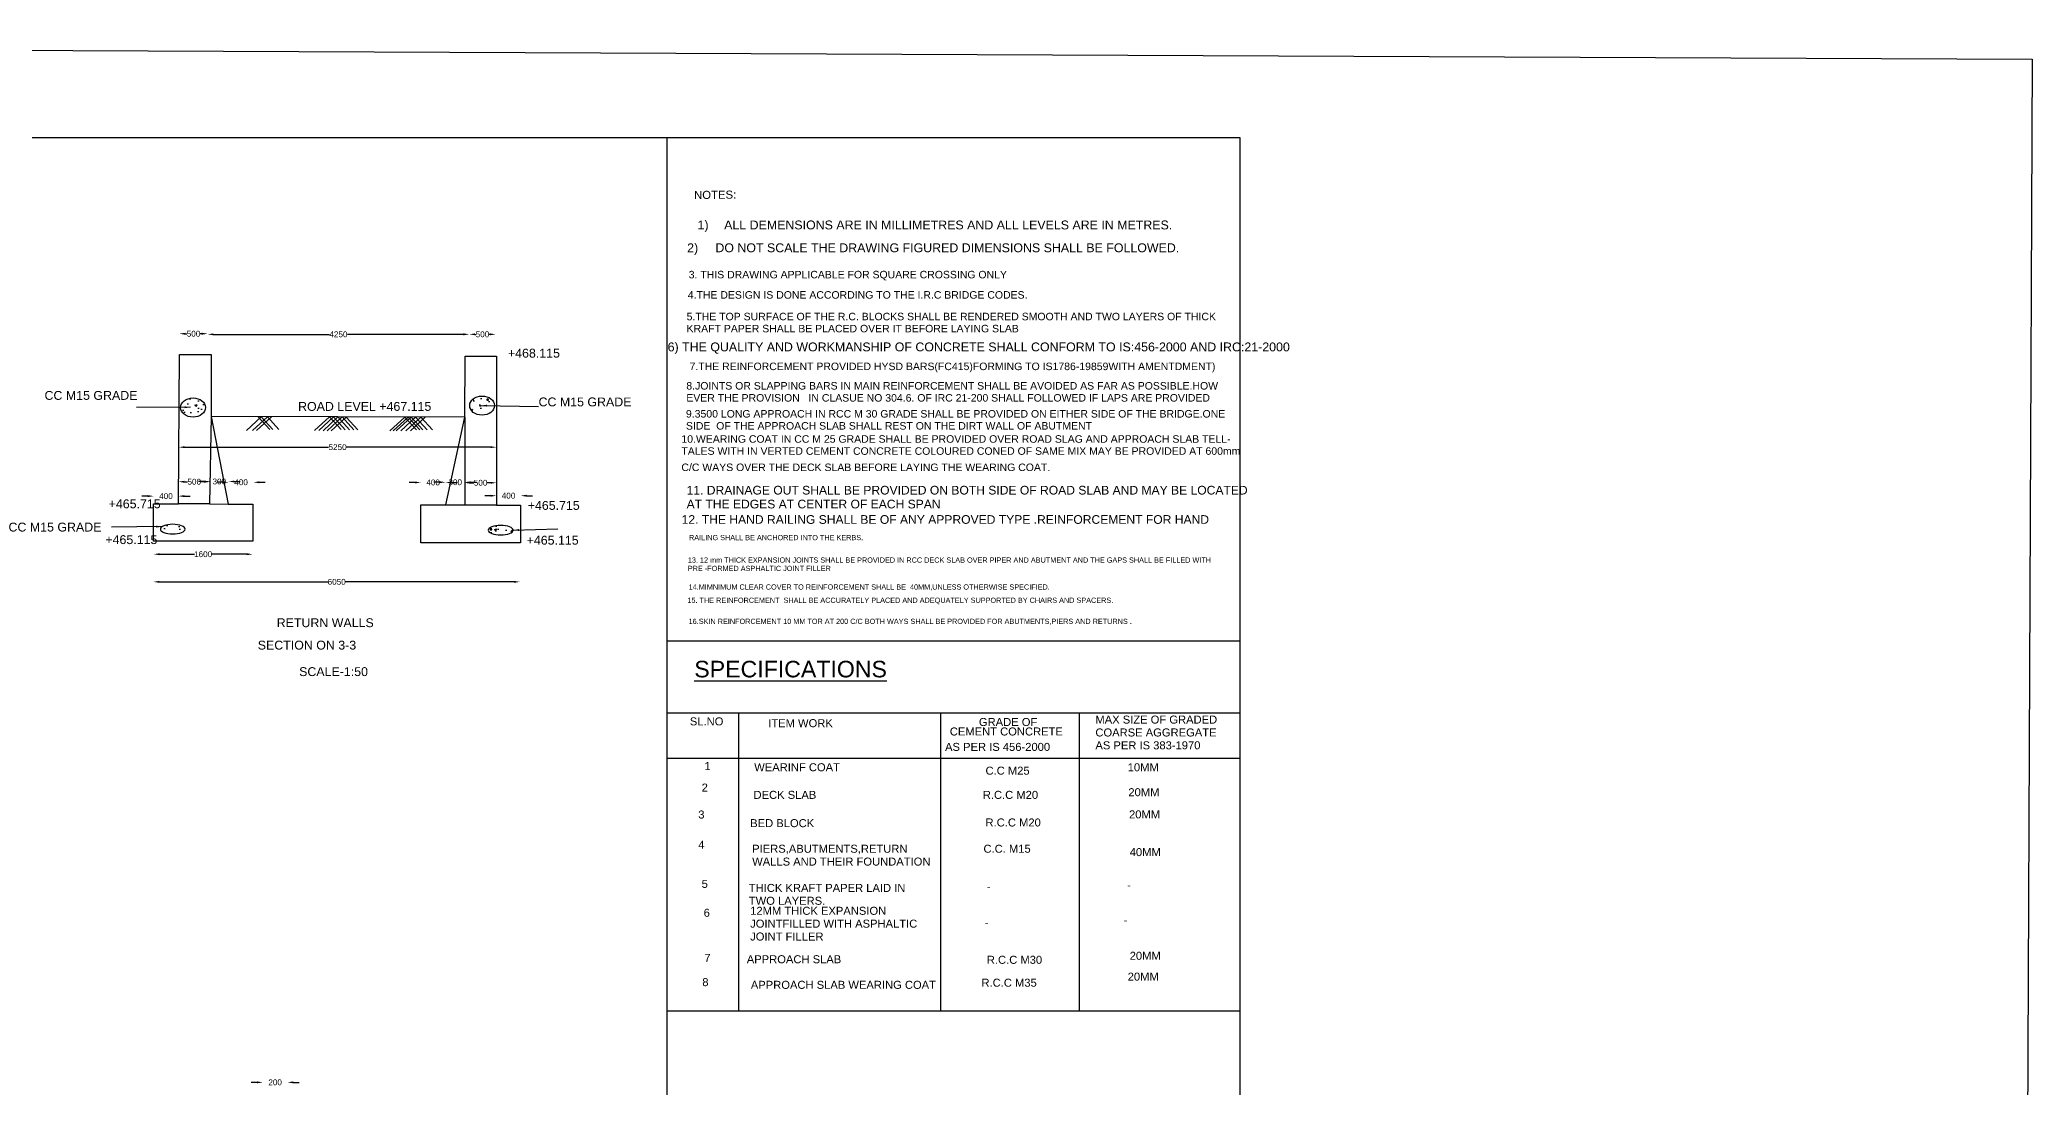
# Model space of a CAD drawing. Header units: metres. Extents: x 6 to 1509, y 1031 to 1740.
# Drawn here: x 826 to 1509, y 1381 to 1740 of the extents above; entities that cross this region are included whole.
import ezdxf

# ---------------------------------------------------------------- set-up
doc = ezdxf.new("R2010")
doc.units = ezdxf.units.M
doc.header["$MEASUREMENT"] = 0
for name, color, linetype in [('DIMENSION', 7, 'Continuous'), ('DRAWING', 7, 'Continuous'), ('TEXT', 255, 'Continuous')]:
    doc.layers.add(name, color=color, linetype=linetype)
doc.styles.get("Standard").update_dxf_attribs({"font": 'ARIAL_1.TTF'})
doc.dimstyles.get("Standard").update_dxf_attribs({"dimtxt": 2, "dimasz": 2, "dimexe": 0.18, "dimexo": 0.0625, "dimgap": 0.09, "dimtad": 0, "dimdec": 0, "dimzin": 0, "dimdsep": 46, "dimtxsty": 'Standard', "dimcen": 0, "dimse1": 1, "dimse2": 1, "dimadec": 0, "dimazin": 0, "dimtfac": 1, "dimtdec": 0, "dimtofl": 0, "dimtmove": 0, "dimatfit": 3, "dimfxl": 0, "dimtolj": 1, "dimtzin": 0, "dimarcsym": 0})
picture_1 = doc.add_image_def('image1.jpg', size_in_pixel=(7220, 3381))
pattern_1 = [(50, (0, 0), (7.172602, -0.627521), [0.75, -8.25]), (355, (0, 0), (-1.387513, 7.52192), [0.6, -6.6]), (100.4514, (0.598, -0.052), (5.785094, 6.894395), [0.637402, -7.01142]), (46.1842, (0, 2), (10.67241, -1.65519), [1.125, -12.375]), (96.6356, (0.889, 1.862), (9.346627, 9.74118), [0.9561, -10.51713]), (351.1842, (0, 2), (9.34662, 9.741186), [0.9, -9.9]), (21, (1, 1.5), (5.96907, -4.026189), [0.75, -8.25]), (326, (1, 1.5), (2.433153, 7.2515), [0.6, -6.6]), (71.4514, (1.4974, 1.1645), (8.402226, 3.225305), [0.637402, -7.01142]), (37.5, (0, 0), (0.1215986, 3.3289385), [0, -6.52, 0, -6.7, 0, -6.625]), (7.5, (0, 0), (2.6306954, 3.944117), [0, -3.82, 0, -6.37, 0, -2.525]), (327.5, (-2.23, 0), (5.3382244, -0.2255487), [0, -2.5, 0, -7.8, 0, -10.35]), (317.5, (-3.23, 0), (5.831862, 1.00105), [0, -3.25, 0, -5.18, 0, -7.35])]

# ---------------------------------------------------------------- blocks, each defined once
blk = doc.blocks.new('*D45')
at = {"layer": 'Defpoints', "color": 0, "transparency": 16777216}
for p in [(902.26, 1382.17), (910.73, 1382.31), (910.73, 1382.17)]:
    blk.add_point(p, dxfattribs=at)
at = {"layer": 'DRAWING', "color": 0, "lineweight": -2, "transparency": 16777216}
for p, q in [((900.26, 1382.31), (898.26, 1382.31)), ((912.73, 1382.31), (914.73, 1382.31))]:
    blk.add_line(p, q, dxfattribs=at)
at = {"layer": 'DRAWING', "color": 0, "transparency": 16777216}
for points in [[(900.26, 1382.65), (900.26, 1381.98), (902.26, 1382.31)], [(912.73, 1382.65), (912.73, 1381.98), (910.73, 1382.31)]]:
    blk.add_solid(points, dxfattribs=at)
at = {"layer": 'DRAWING', "color": 0, "transparency": 16777216, "insert": (906.5, 1382.31), "char_height": 2, "attachment_point": 5}
blk.add_mtext('\\A1;200', dxfattribs=at)
blk = doc.blocks.new('*D50')
at = {"layer": 'Defpoints', "color": 0, "transparency": 16777216}
for p in [(864.76, 1554.24), (990.48, 1554.24), (990.48, 1554.08)]:
    blk.add_point(p, dxfattribs=at)
at = {"layer": 'DRAWING', "color": 0, "lineweight": -2, "transparency": 16777216}
for p, q in [((866.76, 1554.08), (924.54, 1554.08)), ((988.48, 1554.08), (930.7, 1554.08))]:
    blk.add_line(p, q, dxfattribs=at)
at = {"layer": 'DRAWING', "color": 0, "transparency": 16777216}
for points in [[(866.76, 1554.41), (866.76, 1553.75), (864.76, 1554.08)], [(988.48, 1554.41), (988.48, 1553.75), (990.48, 1554.08)]]:
    blk.add_solid(points, dxfattribs=at)
at = {"layer": 'DRAWING', "color": 0, "transparency": 16777216, "insert": (927.62, 1554.08), "char_height": 2, "attachment_point": 5}
blk.add_mtext('\\A1;6050', dxfattribs=at)
blk = doc.blocks.new('*D51')
at = {"layer": 'Defpoints', "color": 0, "transparency": 16777216}
for p in [(864.83, 1563.28), (898.75, 1563.56), (898.75, 1563.28)]:
    blk.add_point(p, dxfattribs=at)
at = {"layer": 'DRAWING', "color": 0, "lineweight": -2, "transparency": 16777216}
for p, q in [((866.83, 1563.56), (878.81, 1563.56)), ((896.75, 1563.56), (884.77, 1563.56))]:
    blk.add_line(p, q, dxfattribs=at)
at = {"layer": 'DRAWING', "color": 0, "transparency": 16777216}
for points in [[(866.83, 1563.9), (866.83, 1563.23), (864.83, 1563.56)], [(896.75, 1563.9), (896.75, 1563.23), (898.75, 1563.56)]]:
    blk.add_solid(points, dxfattribs=at)
at = {"layer": 'DRAWING', "color": 0, "transparency": 16777216, "insert": (881.79, 1563.56), "char_height": 2, "attachment_point": 5}
blk.add_mtext('\\A1;1600', dxfattribs=at)
blk = doc.blocks.new('*D52')
at = {"layer": 'Defpoints', "color": 0, "transparency": 16777216}
for p in [(864.79, 1583.79), (864.79, 1583.51), (873.32, 1583.79)]:
    blk.add_point(p, dxfattribs=at)
at = {"layer": 'DRAWING', "color": 0, "lineweight": -2, "transparency": 16777216}
for p, q in [((862.79, 1583.51), (860.79, 1583.51)), ((875.32, 1583.51), (877.32, 1583.51))]:
    blk.add_line(p, q, dxfattribs=at)
at = {"layer": 'DRAWING', "color": 0, "transparency": 16777216}
for points in [[(862.79, 1583.84), (862.79, 1583.17), (864.79, 1583.51)], [(875.32, 1583.84), (875.32, 1583.17), (873.32, 1583.51)]]:
    blk.add_solid(points, dxfattribs=at)
at = {"layer": 'DRAWING', "color": 0, "transparency": 16777216, "insert": (869.05, 1583.51), "char_height": 2, "attachment_point": 5}
blk.add_mtext('\\A1;400', dxfattribs=at)
blk = doc.blocks.new('*D53')
at = {"layer": 'Defpoints', "color": 0, "transparency": 16777216}
for p in [(873.35, 1588.62), (884.15, 1588.43), (884.15, 1588.43)]:
    blk.add_point(p, dxfattribs=at)
at = {"layer": 'DRAWING', "color": 0, "lineweight": -2, "transparency": 16777216}
for p, q in [((875.35, 1588.43), (876.45, 1588.43)), ((882.15, 1588.43), (881.04, 1588.43))]:
    blk.add_line(p, q, dxfattribs=at)
at = {"layer": 'DRAWING', "color": 0, "transparency": 16777216}
for points in [[(875.35, 1588.77), (875.35, 1588.1), (873.35, 1588.43)], [(882.15, 1588.77), (882.15, 1588.1), (884.15, 1588.43)]]:
    blk.add_solid(points, dxfattribs=at)
at = {"layer": 'DRAWING', "color": 0, "transparency": 16777216, "insert": (878.75, 1588.43), "char_height": 2, "attachment_point": 5}
blk.add_mtext('\\A1;500', dxfattribs=at)
blk = doc.blocks.new('*D54')
at = {"layer": 'Defpoints', "color": 0, "transparency": 16777216}
for p in [(884.15, 1588.43), (890.56, 1588.52), (890.56, 1588.25)]:
    blk.add_point(p, dxfattribs=at)
at = {"layer": 'DRAWING', "color": 0, "lineweight": -2, "transparency": 16777216}
for p, q in [((882.15, 1588.52), (880.15, 1588.52)), ((892.56, 1588.52), (894.56, 1588.52))]:
    blk.add_line(p, q, dxfattribs=at)
at = {"layer": 'DRAWING', "color": 0, "transparency": 16777216}
for points in [[(882.15, 1588.85), (882.15, 1588.19), (884.15, 1588.52)], [(892.56, 1588.85), (892.56, 1588.19), (890.56, 1588.52)]]:
    blk.add_solid(points, dxfattribs=at)
at = {"layer": 'DRAWING', "color": 0, "transparency": 16777216, "insert": (887.35, 1588.52), "char_height": 2, "attachment_point": 5}
blk.add_mtext('\\A1;300', dxfattribs=at)
blk = doc.blocks.new('*D55')
at = {"layer": 'Defpoints', "color": 0, "transparency": 16777216}
for p in [(890.56, 1588.25), (899.07, 1588.25), (899.07, 1588.25)]:
    blk.add_point(p, dxfattribs=at)
at = {"layer": 'DRAWING', "color": 0, "lineweight": -2, "transparency": 16777216}
for p, q in [((888.56, 1588.25), (886.56, 1588.25)), ((901.07, 1588.25), (903.07, 1588.25))]:
    blk.add_line(p, q, dxfattribs=at)
at = {"layer": 'DRAWING', "color": 0, "transparency": 16777216}
for points in [[(888.56, 1588.58), (888.56, 1587.91), (890.56, 1588.25)], [(901.07, 1588.58), (901.07, 1587.91), (899.07, 1588.25)]]:
    blk.add_solid(points, dxfattribs=at)
at = {"layer": 'DRAWING', "color": 0, "transparency": 16777216, "insert": (894.82, 1588.25), "char_height": 2, "attachment_point": 5}
blk.add_mtext('\\A1;400', dxfattribs=at)
blk = doc.blocks.new('*D56')
at = {"layer": 'Defpoints', "color": 0, "transparency": 16777216}
for p in [(873.66, 1639.2), (883.33, 1639.24), (883.33, 1639.2)]:
    blk.add_point(p, dxfattribs=at)
at = {"layer": 'DRAWING', "color": 0, "lineweight": -2, "transparency": 16777216}
for p, q in [((875.66, 1639.24), (876.2, 1639.24)), ((881.33, 1639.24), (880.79, 1639.24))]:
    blk.add_line(p, q, dxfattribs=at)
at = {"layer": 'DRAWING', "color": 0, "transparency": 16777216}
for points in [[(875.66, 1639.57), (875.66, 1638.9), (873.66, 1639.24)], [(881.33, 1639.57), (881.33, 1638.9), (883.33, 1639.24)]]:
    blk.add_solid(points, dxfattribs=at)
at = {"layer": 'DRAWING', "color": 0, "transparency": 16777216, "insert": (878.5, 1639.24), "char_height": 2, "attachment_point": 5}
blk.add_mtext('\\A1;500', dxfattribs=at)
blk = doc.blocks.new('*D57')
at = {"layer": 'Defpoints', "color": 0, "transparency": 16777216}
for p in [(883.33, 1639.24), (973.12, 1639.24), (973.12, 1639.03)]:
    blk.add_point(p, dxfattribs=at)
at = {"layer": 'DRAWING', "color": 0, "lineweight": -2, "transparency": 16777216}
for p, q in [((885.33, 1639.03), (925.11, 1639.03)), ((971.12, 1639.03), (931.34, 1639.03))]:
    blk.add_line(p, q, dxfattribs=at)
at = {"layer": 'DRAWING', "color": 0, "transparency": 16777216}
for points in [[(885.33, 1639.36), (885.33, 1638.7), (883.33, 1639.03)], [(971.12, 1639.36), (971.12, 1638.7), (973.12, 1639.03)]]:
    blk.add_solid(points, dxfattribs=at)
at = {"layer": 'DRAWING', "color": 0, "transparency": 16777216, "insert": (928.23, 1639.03), "char_height": 2, "attachment_point": 5}
blk.add_mtext('\\A1;4250', dxfattribs=at)
blk = doc.blocks.new('*D58')
at = {"layer": 'Defpoints', "color": 0, "transparency": 16777216}
for p in [(973.12, 1639.03), (982.19, 1639.03), (982.19, 1639.03)]:
    blk.add_point(p, dxfattribs=at)
at = {"layer": 'DRAWING', "color": 0, "lineweight": -2, "transparency": 16777216}
for p, q in [((975.12, 1639.03), (975.36, 1639.03)), ((980.19, 1639.03), (979.95, 1639.03))]:
    blk.add_line(p, q, dxfattribs=at)
at = {"layer": 'DRAWING', "color": 0, "transparency": 16777216}
for points in [[(975.12, 1639.36), (975.12, 1638.7), (973.12, 1639.03)], [(980.19, 1639.36), (980.19, 1638.7), (982.19, 1639.03)]]:
    blk.add_solid(points, dxfattribs=at)
at = {"layer": 'DRAWING', "color": 0, "transparency": 16777216, "insert": (977.65, 1639.03), "char_height": 2, "attachment_point": 5}
blk.add_mtext('\\A1;500', dxfattribs=at)
blk = doc.blocks.new('*D59')
at = {"layer": 'Defpoints', "color": 0, "transparency": 16777216}
for p in [(982.43, 1583.65), (982.43, 1583.06), (990.77, 1583.06)]:
    blk.add_point(p, dxfattribs=at)
at = {"layer": 'DRAWING', "color": 0, "lineweight": -2, "transparency": 16777216}
for p, q in [((980.43, 1583.65), (978.43, 1583.65)), ((992.77, 1583.65), (994.77, 1583.65))]:
    blk.add_line(p, q, dxfattribs=at)
at = {"layer": 'DRAWING', "color": 0, "transparency": 16777216}
for points in [[(980.43, 1583.98), (980.43, 1583.32), (982.43, 1583.65)], [(992.77, 1583.98), (992.77, 1583.32), (990.77, 1583.65)]]:
    blk.add_solid(points, dxfattribs=at)
at = {"layer": 'DRAWING', "color": 0, "transparency": 16777216, "insert": (986.6, 1583.65), "char_height": 2, "attachment_point": 5}
blk.add_mtext('\\A1;400', dxfattribs=at)
blk = doc.blocks.new('*D60')
at = {"layer": 'Defpoints', "color": 0, "transparency": 16777216}
for p in [(971.6, 1588.08), (971.6, 1588.08), (982.43, 1588.08)]:
    blk.add_point(p, dxfattribs=at)
at = {"layer": 'DRAWING', "color": 0, "lineweight": -2, "transparency": 16777216}
for p, q in [((973.6, 1588.08), (974.72, 1588.08)), ((980.43, 1588.08), (979.31, 1588.08))]:
    blk.add_line(p, q, dxfattribs=at)
at = {"layer": 'DRAWING', "color": 0, "transparency": 16777216}
for points in [[(973.6, 1588.42), (973.6, 1587.75), (971.6, 1588.08)], [(980.43, 1588.42), (980.43, 1587.75), (982.43, 1588.08)]]:
    blk.add_solid(points, dxfattribs=at)
at = {"layer": 'DRAWING', "color": 0, "transparency": 16777216, "insert": (977.01, 1588.08), "char_height": 2, "attachment_point": 5}
blk.add_mtext('\\A1;500', dxfattribs=at)
blk = doc.blocks.new('*D61')
at = {"layer": 'Defpoints', "color": 0, "transparency": 16777216}
for p in [(964.98, 1588.26), (964.98, 1588.08), (971.6, 1588.08)]:
    blk.add_point(p, dxfattribs=at)
at = {"layer": 'DRAWING', "color": 0, "lineweight": -2, "transparency": 16777216}
for p, q in [((962.98, 1588.26), (960.98, 1588.26)), ((973.6, 1588.26), (975.6, 1588.26))]:
    blk.add_line(p, q, dxfattribs=at)
at = {"layer": 'DRAWING', "color": 0, "transparency": 16777216}
for points in [[(962.98, 1588.59), (962.98, 1587.93), (964.98, 1588.26)], [(973.6, 1588.59), (973.6, 1587.93), (971.6, 1588.26)]]:
    blk.add_solid(points, dxfattribs=at)
at = {"layer": 'DRAWING', "color": 0, "transparency": 16777216, "insert": (968.29, 1588.26), "char_height": 2, "attachment_point": 5}
blk.add_mtext('\\A1;300', dxfattribs=at)
blk = doc.blocks.new('*D62')
at = {"layer": 'Defpoints', "color": 0, "transparency": 16777216}
for p in [(956.47, 1588.19), (956.47, 1588.08), (964.98, 1588.08)]:
    blk.add_point(p, dxfattribs=at)
at = {"layer": 'DRAWING', "color": 0, "lineweight": -2, "transparency": 16777216}
for p, q in [((954.47, 1588.19), (952.47, 1588.19)), ((966.98, 1588.19), (968.98, 1588.19))]:
    blk.add_line(p, q, dxfattribs=at)
at = {"layer": 'DRAWING', "color": 0, "transparency": 16777216}
for points in [[(954.47, 1588.53), (954.47, 1587.86), (956.47, 1588.19)], [(966.98, 1588.53), (966.98, 1587.86), (964.98, 1588.19)]]:
    blk.add_solid(points, dxfattribs=at)
at = {"layer": 'DRAWING', "color": 0, "transparency": 16777216, "insert": (960.73, 1588.19), "char_height": 2, "attachment_point": 5}
blk.add_mtext('\\A1;400', dxfattribs=at)
blk = doc.blocks.new('*D63')
at = {"layer": 'Defpoints', "color": 0, "transparency": 16777216}
for p in [(873.43, 1600.68), (873.43, 1600.3), (982.43, 1599.96)]:
    blk.add_point(p, dxfattribs=at)
at = {"layer": 'DRAWING', "color": 0, "lineweight": -2, "transparency": 16777216}
for p, q in [((875.43, 1600.3), (924.86, 1600.3)), ((980.43, 1600.3), (931, 1600.3))]:
    blk.add_line(p, q, dxfattribs=at)
at = {"layer": 'DRAWING', "color": 0, "transparency": 16777216}
for points in [[(875.43, 1600.63), (875.43, 1599.97), (873.43, 1600.3)], [(980.43, 1600.63), (980.43, 1599.97), (982.43, 1600.3)]]:
    blk.add_solid(points, dxfattribs=at)
at = {"layer": 'DRAWING', "color": 0, "transparency": 16777216, "insert": (927.93, 1600.3), "char_height": 2, "attachment_point": 5}
blk.add_mtext('\\A1;5250', dxfattribs=at)

msp = doc.modelspace()

# ---------------------------------------------------------------- hatches: boundary and pattern name
at = {"layer": 'TEXT'}
h = msp.add_hatch(dxfattribs=at)
h.set_pattern_fill('AR-CONC', color=256, style=0)
h.set_pattern_definition(pattern_1)
edge = h.paths.add_edge_path()
edge.add_ellipse((878.34, 1613.91), major_axis=(-4.26, 0), ratio=0.769663, start_angle=0, end_angle=360)
h = msp.add_hatch(dxfattribs=at)
h.set_pattern_fill('AR-CONC', color=256, style=0)
h.set_pattern_definition(pattern_1)
edge = h.paths.add_edge_path()
edge.add_ellipse((977.53, 1614.58), major_axis=(-4.26, 0), ratio=0.769663, start_angle=0, end_angle=360)
h = msp.add_hatch(dxfattribs=at)
h.set_pattern_fill('AR-CONC', color=256, style=0)
h.set_pattern_definition(pattern_1)
edge = h.paths.add_edge_path()
edge.add_ellipse((871.37, 1572.19), major_axis=(-4.26, 0), ratio=0.385798, start_angle=0, end_angle=360, ccw=False)
h = msp.add_hatch(dxfattribs=at)
h.set_pattern_fill('AR-CONC', color=256, style=0)
h.set_pattern_definition(pattern_1)
edge = h.paths.add_edge_path()
edge.add_ellipse((983.92, 1571.81), major_axis=(-4.26, 0), ratio=0.385798, start_angle=0, end_angle=360, ccw=False)

# ---------------------------------------------------------------- linework, layer by layer
at = {"layer": 'DRAWING'}
msp.add_lwpolyline([(308.14, 1706.56), (1237.55, 1706.56), (1237.55, 1071.65), (308.14, 1071.65)], close=True, dxfattribs=at)
for points in [[(873.64, 1632.07), (884.52, 1632.07), (884.52, 1610.78), (890.44, 1580.8), (898.87, 1580.8), (898.87, 1568.09), (864.8, 1568.09), (864.8, 1580.91), (873.3, 1580.91), (873.64, 1632.07)], [(971.69, 1631.59), (982.43, 1631.59), (982.43, 1580.43), (990.66, 1580.43), (990.66, 1567.5), (956.48, 1567.5), (956.48, 1580.47), (965.11, 1580.47), (982.43, 1580.47)], [(965.11, 1580.47), (971.6, 1610.56), (971.69, 1631.59)], [(884.52, 1610.78), (884.02, 1580.89), (890.44, 1580.8)], [(971.6, 1610.56), (884.52, 1610.78)], [(901.74, 1610.74), (896.67, 1606.04)], [(903.83, 1610.73), (898.76, 1606.03)], [(905.23, 1610.73), (900.16, 1606.03)], [(900.67, 1610.74), (904.67, 1606.38)], [(901.74, 1610.74), (905.75, 1606.38)], [(903.83, 1610.73), (907.83, 1606.37)], [(925.11, 1610.68), (920.04, 1605.98)], [(926.56, 1610.67), (921.49, 1605.98)], [(928.06, 1610.67), (922.99, 1605.97)], [(929.47, 1610.67), (924.4, 1605.97)], [(925.11, 1610.68), (929.11, 1606.32)], [(930.85, 1610.66), (925.78, 1605.97)], [(926.56, 1610.67), (930.57, 1606.31)], [(928.06, 1610.67), (932.06, 1606.31)], [(929.47, 1610.67), (933.47, 1606.31)], [(930.85, 1610.66), (934.85, 1606.3)], [(950.98, 1610.61), (945.9, 1605.91)], [(952.13, 1610.61), (947.06, 1605.91)], [(953.16, 1610.61), (948.09, 1605.91)], [(954.67, 1610.6), (949.6, 1605.91)], [(950.98, 1610.61), (954.98, 1606.25)], [(956.46, 1610.6), (951.38, 1605.9)], [(952.13, 1610.61), (956.13, 1606.25)], [(958.01, 1610.6), (952.94, 1605.9)], [(953.16, 1610.61), (957.16, 1606.25)], [(954.67, 1610.6), (958.67, 1606.24)], [(956.46, 1610.6), (960.46, 1606.24)], [(971.6, 1610.56), (971.6, 1580.47)], [(884.02, 1580.91), (873.3, 1580.91)]]:
    msp.add_lwpolyline(points, dxfattribs=at)
for centre in [(878.34, 1613.91), (977.53, 1614.58)]:
    msp.add_ellipse(centre, major_axis=(-4.26, 0), ratio=0.769663, start_param=-3.141592653589793, end_param=3.141592653589793, dxfattribs=at)
at = {"layer": 'DRAWING', "extrusion": (0, 0, -1)}
for centre in [(871.37, 1572.19), (983.92, 1571.81)]:
    msp.add_ellipse(centre, major_axis=(-4.26, 0), ratio=0.385798, start_param=-3.141592653589793, end_param=3.141592653589793, dxfattribs=at)
at = {"layer": 'TEXT'}
for points in [[(1040.99, 1237.22), (1040.99, 1706.56)], [(1040.99, 1533.88), (1237.55, 1533.88)], [(1237.55, 1509.07), (1040.99, 1509.07)], [(1065.61, 1406.82), (1065.61, 1509.07)], [(1134.78, 1509.07), (1134.78, 1406.82)], [(1182.37, 1509.07), (1182.37, 1406.82)], [(1040.99, 1493.54), (1237.55, 1493.54)], [(1040.99, 1406.82), (1237.55, 1406.82)]]:
    msp.add_lwpolyline(points, dxfattribs=at)

# ---------------------------------------------------------------- texts
for s, height, p in [('2)     DO NOT SCALE THE DRAWING FIGURED DIMENSIONS SHALL BE FOLLOWED.', 3.0429, (1047.9, 1667.21)), ('3. THIS DRAWING APPLICABLE FOR SQUARE CROSSING ONLY ', 2.572, (1048.43, 1658.25)), ('4.THE DESIGN IS DONE ACCORDING TO THE I.R.C BRIDGE CODES.', 2.572, (1048.11, 1651.28)), ('5.THE TOP SURFACE OF THE R.C. BLOCKS SHALL BE RENDERED SMOOTH AND TWO LAYERS OF THICK ', 2.572, (1047.71, 1643.86)), ('KRAFT PAPER SHALL BE PLACED OVER IT BEFORE LAYING SLAB ', 2.572, (1047.71, 1639.72)), ('+468.115', 3.043, (986.39, 1631.05)), ('6) THE QUALITY AND WORKMANSHIP OF CONCRETE SHALL CONFORM TO IS:456-2000 AND IRC:21-2000', 3.0429, (1041.2, 1633.19)), ('7.THE REINFORCEMENT PROVIDED HYSD BARS(FC415)FORMING TO IS1786-19859WITH AMENTDMENT)', 2.572, (1048.72, 1626.75)), ('8.JOINTS OR SLAPPING BARS IN MAIN REINFORCEMENT SHALL BE AVOIDED AS FAR AS POSSIBLE.HOW ', 2.572, (1047.61, 1620.08)), ('CC M15 GRADE', 3.0429, (827.37, 1616.55)), ('ROAD LEVEL +467.115', 3.0429, (914.38, 1612.77)), ('CC M15 GRADE', 3.0429, (996.9, 1614.31)), ('EVER THE PROVISION   IN CLASUE NO 304.6. OF IRC 21-200 SHALL FOLLOWED IF LAPS ARE PROVIDED', 2.572, (1047.61, 1615.95)), ('SIDE  OF THE APPROACH SLAB SHALL REST ON THE DIRT WALL OF ABUTMENT', 2.572, (1047.48, 1606.34)), ('9.3500 LONG APPROACH IN RCC M 30 GRADE SHALL BE PROVIDED ON EITHER SIDE OF THE BRIDGE.ONE', 2.572, (1047.48, 1610.47)), ('TALES WITH IN VERTED CEMENT CONCRETE COLOURED CONED OF SAME MIX MAY BE PROVIDED AT 600mm  ', 2.572, (1045.92, 1597.69)), ('10.WEARING COAT IN CC M 25 GRADE SHALL BE PROVIDED OVER ROAD SLAG AND APPROACH SLAB TELL-', 2.572, (1045.92, 1601.83)), ('C/C WAYS OVER THE DECK SLAB BEFORE LAYING THE WEARING COAT.', 2.572, (1045.92, 1592.11)), ('11. DRAINAGE OUT SHALL BE PROVIDED ON BOTH SIDE OF ROAD SLAB AND MAY BE LOCATED', 2.9705, (1047.71, 1584.06)), ('+465.715', 3.043, (849.37, 1579.34)), ('+465.715', 3.043, (993.18, 1578.79)), ('AT THE EDGES AT CENTER OF EACH SPAN ', 2.9705, (1047.71, 1579.29)), ('CC M15 GRADE', 3.0429, (815.01, 1571.36)), ('12. THE HAND RAILING SHALL BE OF ANY APPROVED TYPE .REINFORCEMENT FOR HAND ', 2.9705, (1046, 1574)), ('+465.115', 3.043, (848.25, 1567.05)), ('+465.115', 3.043, (992.81, 1566.86)), ('RAILING SHALL BE ANCHORED INTO THE KERBS.', 1.7863, (1048.54, 1568.39)), ('13. 12 mm THICK EXPANSION JOINTS SHALL BE PROVIDED IN RCC DECK SLAB OVER PIPER AND ABUTMENT AND THE GAPS SHALL BE FILLED WITH ', 1.78631, (1048.12, 1560.67)), ('PRE -FORMED ASPHALTIC JOINT FILLER', 1.7863, (1048.12, 1557.8)), ('14.MIMNIMUM CLEAR COVER TO REINFORCEMENT SHALL BE  40MM,UNLESS OTHERWISE SPECIFIED. ', 1.7863, (1048.4, 1551.43)), ('15. THE REINFORCEMENT  SHALL BE ACCURATELY PLACED AND ADEQUATELY SUPPORTED BY CHAIRS AND SPACERS.', 1.7863, (1047.98, 1546.88)), ('RETURN WALLS', 3.0429, (907.04, 1538.54)), ('16.SKIN REINFORCEMENT 10 MM TOR AT 200 C/C BOTH WAYS SHALL BE PROVIDED FOR ABUTMENTS,PIERS AND RETURNS .', 1.78631, (1048.4, 1539.64)), ('SECTION ON 3-3', 3.0429, (900.54, 1530.85)), ('SCALE-1:50', 3.043, (914.74, 1521.75)), ('%%USPECIFICATIONS', 5.6781, (1050.35, 1521.3)), ('SL.NO', 2.747, (1048.82, 1504.82)), ('ITEM WORK', 2.747, (1075.71, 1504.21)), ('CEMENT CONCRETE', 2.7466, (1138.03, 1501.36)), ('GRADE OF ', 2.747, (1148.01, 1504.61)), ('MAX SIZE OF GRADED', 2.7466, (1187.99, 1505.44)), ('AS PER IS 456-2000', 2.7466, (1136.4, 1496.07)), ('AS PER IS 383-1970', 2.7466, (1187.99, 1496.61)), ('COARSE AGGREGATE', 2.7466, (1187.99, 1501.02)), ('1', 2.75, (1053.8, 1489.49)), ('WEARINF COAT ', 2.7466, (1070.91, 1489.08)), ('C.C M25', 2.747, (1150.28, 1487.91)), ('10MM', 2.747, (1199.07, 1489.07)), ('2', 2.75, (1052.87, 1482.1)), ('DECK SLAB ', 2.747, (1070.67, 1479.61)), ('R.C.C M20', 2.747, (1149.35, 1479.6)), ('20MM', 2.747, (1199.3, 1480.52)), ('3', 2.75, (1051.71, 1472.85)), ('BED BLOCK', 2.747, (1069.52, 1469.9)), ('R.C.C M20', 2.747, (1150.28, 1470.13)), ('20MM', 2.747, (1199.53, 1472.9)), ('4', 2.75, (1051.71, 1462.46)), ('PIERS,ABUTMENTS,RETURN', 2.7466, (1070.21, 1461.12)), ('C.C. M15', 2.747, (1149.58, 1461.12)), ('WALLS AND THEIR FOUNDATION', 2.7466, (1070.21, 1456.71)), ('40MM', 2.747, (1199.76, 1459.96)), ('5', 2.75, (1052.87, 1449.06)), ('THICK KRAFT PAPER LAID IN', 2.7466, (1069.06, 1447.67)), ('-', 2.75, (1198.84, 1448.64)), ('TWO LAYERS.', 2.7466, (1069.06, 1443.26)), ('12MM THICK EXPANSION', 2.7466, (1069.52, 1439.82)), ('-', 2.75, (1150.74, 1448.18)), ('6', 2.75, (1053.56, 1439.13)), ('JOINTFILLED WITH ASPHALTIC', 2.7466, (1069.52, 1435.41)), ('-', 2.75, (1150.05, 1435.7)), ('-', 2.75, (1197.68, 1436.63)), ('JOINT FILLER', 2.7466, (1069.52, 1430.99)), ('7', 2.75, (1053.8, 1423.65)), ('APPROACH SLAB', 2.7466, (1068.36, 1423.19)), ('R.C.C M30', 2.747, (1150.74, 1423)), ('20MM', 2.747, (1199.76, 1424.38)), ('8', 2.75, (1053.1, 1415.33)), ('APPROACH SLAB WEARING COAT', 2.7466, (1069.75, 1414.41)), ('R.C.C M35', 2.747, (1148.89, 1415.14)), ('20MM', 2.747, (1199.07, 1417.22))]:
    msp.add_text(s, height=height, dxfattribs=at).set_placement(p)
at = {"layer": 'TEXT', "insert": (1050.25, 1688.23), "char_height": 2.7835, "width": 36.9255, "attachment_point": 1, "rotation": 0.62125}
msp.add_mtext('\\pt2.7835;NOTES:', dxfattribs=at)
at = {"layer": 'TEXT', "insert": (1048.42, 1678.09), "char_height": 3.0429, "width": 166.1313, "attachment_point": 1}
msp.add_mtext('\\pi-9.1287,l12.172,t12.172;1)^IALL DEMENSIONS ARE IN MILLIMETRES AND ALL LEVELS ARE IN METRES.', dxfattribs=at)

# ---------------------------------------------------------------- dimensions: what is measured, and where the dimension line sits
at = {"layer": 'DRAWING'}
for base, p1, p2, text, picture, middle in [((883.33, 1639.24), (873.66, 1639.2), (883.33, 1639.2), '500', '*D56', (878.5, 1639.24)), ((973.12, 1639.03), (883.33, 1639.24), (973.12, 1639.24), '4250', '*D57', (928.23, 1639.03)), ((982.19, 1639.03), (973.12, 1639.03), (982.19, 1639.03), '500', '*D58', (977.65, 1639.03)), ((873.43, 1600.3), (982.43, 1599.96), (873.43, 1600.68), '5250', '*D63', (927.93, 1600.3)), ((884.15, 1588.43), (873.35, 1588.62), (884.15, 1588.43), '500', '*D53', (878.75, 1588.43)), ((890.56, 1588.52), (884.15, 1588.43), (890.56, 1588.25), '300', '*D54', (887.35, 1588.52)), ((899.07, 1588.25), (890.56, 1588.25), (899.07, 1588.25), '400', '*D55', (894.82, 1588.25)), ((956.47, 1588.19), (964.98, 1588.08), (956.47, 1588.08), '400', '*D62', (960.73, 1588.19)), ((964.98, 1588.26), (971.6, 1588.08), (964.98, 1588.08), '300', '*D61', (968.29, 1588.26)), ((971.6, 1588.08), (982.43, 1588.08), (971.6, 1588.08), '500', '*D60', (977.01, 1588.08)), ((864.79, 1583.51), (873.32, 1583.79), (864.79, 1583.79), '400', '*D52', (869.05, 1583.51)), ((982.43, 1583.65), (990.77, 1583.06), (982.43, 1583.06), '400', '*D59', (986.6, 1583.65)), ((898.75, 1563.56), (864.83, 1563.28), (898.75, 1563.28), '1600', '*D51', (881.79, 1563.56)), ((990.48, 1554.08), (864.76, 1554.24), (990.48, 1554.24), '6050', '*D50', (927.62, 1554.08)), ((910.73, 1382.31), (902.26, 1382.17), (910.73, 1382.17), '200', '*D45', (906.5, 1382.31))]:
    dim = msp.add_linear_dim(base=base, p1=p1, p2=p2, text=text, dimstyle='Standard', dxfattribs=at)
    dim.commit()
    dim.dimension.update_dxf_attribs({"geometry": picture, "text_midpoint": middle})

# ---------------------------------------------------------------- pictures from other files: only their frames are drawn
at = {"layer": 'DIMENSION'}
image = msp.add_image(picture_1, insert=(6.38, 1037.68), size_in_units=(1500, 702.42), rotation=-0.25124, dxfattribs=dict(at, fade=35))
image.dxf.flags = 7

# ---------------------------------------------------------------- leaders
at = {"layer": 'DRAWING'}
for points in [[(877.46, 1614), (858.97, 1613.95)], [(977.16, 1614.58), (996.9, 1614.31)], [(867.76, 1573.06), (850.35, 1572.81)], [(988.17, 1571.81), (1003.52, 1572.29)]]:
    msp.add_leader(points, dimstyle='Standard', override={"dimgap": 0.09, "dimtad": 0}, dxfattribs=at)

doc.saveas('drawing.dxf')
